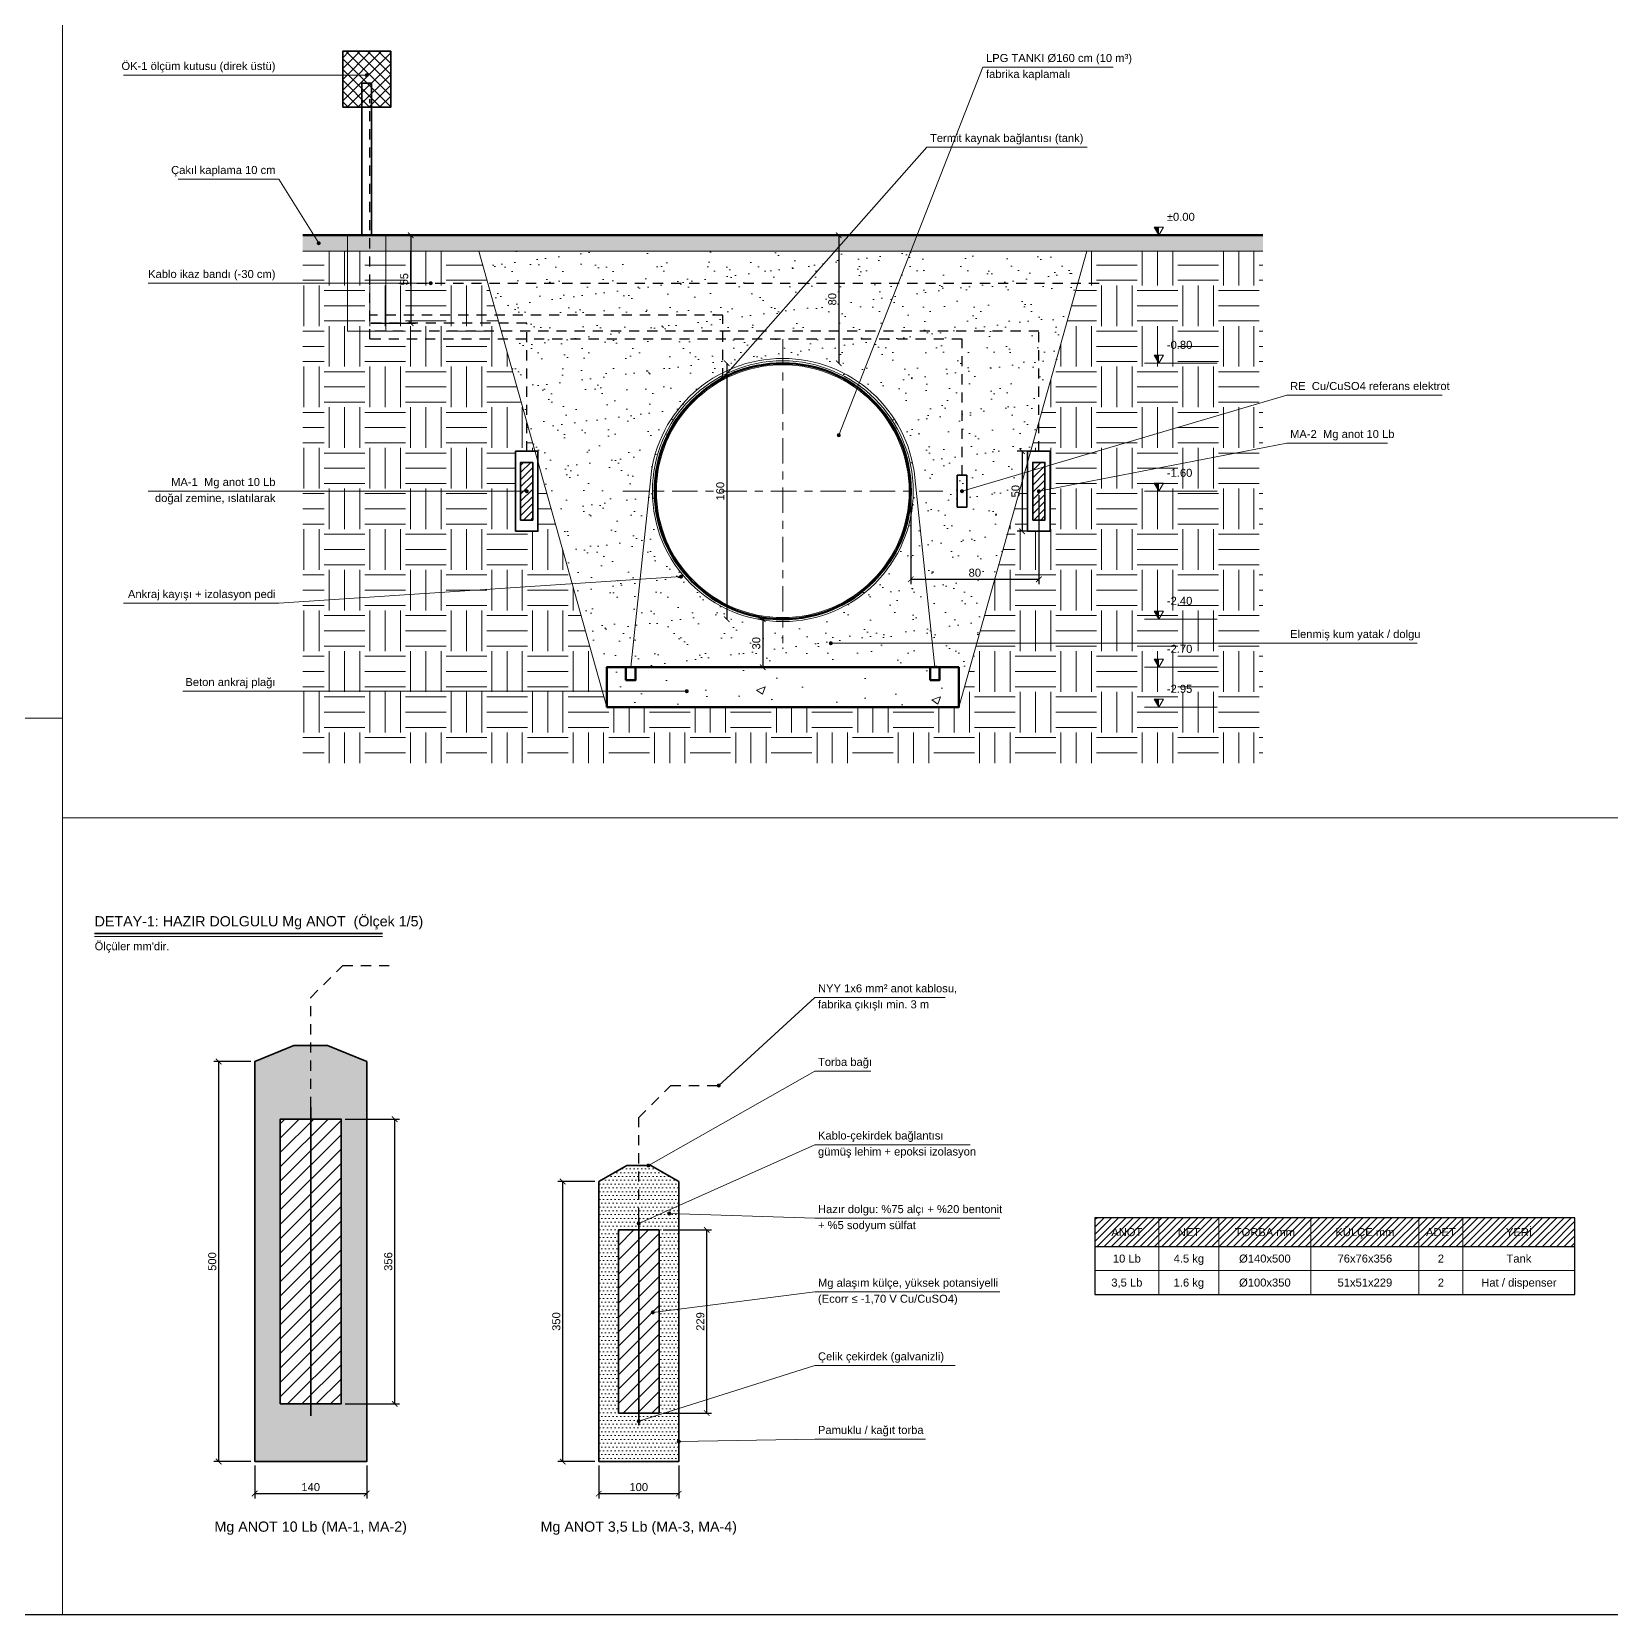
# Model space of a CAD drawing. Header units: metres. Extents: x -12 to 98, y -1 to 30.
# Drawn here: x 57.81 to 77.55, y -0.71 to 19.07 of the extents above; entities that cross this region are included whole.
import ezdxf
from ezdxf.enums import TextEntityAlignment as Align

# ---------------------------------------------------------------- set-up
doc = ezdxf.new("R2010")
doc.units = ezdxf.units.M
doc.header["$LTSCALE"] = 0.2
doc.linetypes.add('CENTER2', pattern=[2.541, 1.587, -0.318, 0.318, -0.318])
doc.linetypes.add('DASHED2', pattern=[0.762, 0.635, -0.127])
for name, color, linetype, lineweight in [('ANTET-INCE', 8, 'Continuous', 18), ('BALON', 7, 'Continuous', 18), ('BASLIK', 7, 'Continuous', 35), ('DETAY', 7, 'Continuous', 35), ('DETAY-TARAMA', 8, 'Continuous', 9), ('EKSEN', 8, 'CENTER2', 13), ('KESIT', 7, 'Continuous', 50), ('KESIT-INCE', 8, 'Continuous', 18), ('KESIT-TARAMA', 8, 'Continuous', 9), ('KK-ANOT', 30, 'Continuous', 35), ('KK-KABLO', 5, 'DASHED2', 25), ('KK-OLCUM', 2, 'Continuous', 35), ('OLCU', 8, 'Continuous', 13), ('PAFTA', 7, 'Continuous', 70), ('TABLO', 7, 'Continuous', 25), ('TABLO-INCE', 8, 'Continuous', 13), ('YAZI', 7, 'Continuous', 18)]:
    doc.layers.add(name, color=color, linetype=linetype, lineweight=lineweight)
doc.styles.add('ARIAL', font='arial.ttf')
doc.dimstyles.new('KK25', dxfattribs={"dimtxt": 0.1, "dimasz": 0.07, "dimexe": 0.06, "dimexo": 0.05, "dimgap": 0.03, "dimtad": 1, "dimdec": 0, "dimlfac": 50, "dimtxsty": 'ARIAL', "dimblk": 'ARCHTICK', "dimcen": 2.5, "dimclrd": 8, "dimclre": 8, "dimclrt": 7, "dimazin": 3, "dimtfac": 1, "dimtmove": 0, "dimatfit": 3, "dimarcsym": 0})
doc.dimstyles.new('KK5', dxfattribs={"dimtxt": 0.1, "dimasz": 0.07, "dimexe": 0.06, "dimexo": 0.05, "dimgap": 0.03, "dimtad": 1, "dimdec": 0, "dimlfac": 100, "dimtxsty": 'ARIAL', "dimblk": 'ARCHTICK', "dimcen": 2.5, "dimclrd": 8, "dimclre": 8, "dimclrt": 7, "dimazin": 3, "dimtfac": 1, "dimtmove": 0, "dimatfit": 3, "dimarcsym": 0})
pattern_1 = [(45, (0, -5.37173), (-0.04490128, 0.04490128), [])]

# ---------------------------------------------------------------- blocks, each defined once
blk = doc.blocks.new('_ARCHTICK')
at = {"color": 0, "linetype": 'ByBlock', "const_width": 0.15}
blk.add_lwpolyline([(-0.5, -0.5), (0.5, 0.5)], dxfattribs=at)
blk = doc.blocks.new('*D9')
at = {"layer": 'Defpoints', "color": 0, "transparency": 16777216}
for p in [(67.9, 16.528), (67.9, 14.928), (67.9, 14.928)]:
    blk.add_point(p, dxfattribs=at)
at = {"layer": 'OLCU', "color": 8, "lineweight": -2, "transparency": 16777216}
for p, q in [((67.9, 16.528), (67.9, 14.928)), ((67.95, 16.528), (67.96, 16.528)), ((67.95, 14.928), (67.96, 14.928))]:
    blk.add_line(p, q, dxfattribs=at)
at = {"layer": 'OLCU', "color": 8, "lineweight": -2, "transparency": 16777216, "xscale": 0.07, "yscale": 0.07, "zscale": 0.07}
for p, rotation in [((67.9, 16.528), 90), ((67.9, 14.928), 270)]:
    blk.add_blockref('_ARCHTICK', p, dxfattribs=dict(at, rotation=rotation))
at = {"layer": 'OLCU', "color": 7, "transparency": 16777216, "insert": (67.819, 15.728), "char_height": 0.1, "attachment_point": 5, "rotation": 90, "style": 'ARIAL'}
blk.add_mtext('80', dxfattribs=at)
blk = doc.blocks.new('*D10')
at = {"layer": 'Defpoints', "color": 0, "transparency": 16777216}
for p in [(66.5, 14.928), (66.5, 11.728), (66.5, 11.728)]:
    blk.add_point(p, dxfattribs=at)
at = {"layer": 'OLCU', "color": 8, "lineweight": -2, "transparency": 16777216}
for p, q in [((66.5, 14.928), (66.5, 11.728)), ((66.55, 14.928), (66.56, 14.928)), ((66.55, 11.728), (66.56, 11.728))]:
    blk.add_line(p, q, dxfattribs=at)
at = {"layer": 'OLCU', "color": 8, "lineweight": -2, "transparency": 16777216, "xscale": 0.07, "yscale": 0.07, "zscale": 0.07}
for p, rotation in [((66.5, 14.928), 90), ((66.5, 11.728), 270)]:
    blk.add_blockref('_ARCHTICK', p, dxfattribs=dict(at, rotation=rotation))
at = {"layer": 'OLCU', "color": 7, "transparency": 16777216, "insert": (66.419, 13.328), "char_height": 0.1, "attachment_point": 5, "rotation": 90, "style": 'ARIAL'}
blk.add_mtext('160', dxfattribs=at)
blk = doc.blocks.new('*D11')
at = {"layer": 'Defpoints', "color": 0, "transparency": 16777216}
for p in [(67.2, 11.728), (66.95, 11.128), (67.2, 11.128)]:
    blk.add_point(p, dxfattribs=at)
at = {"layer": 'OLCU', "color": 8, "lineweight": -2, "transparency": 16777216}
for p, q in [((67.15, 11.728), (66.89, 11.728)), ((66.95, 11.728), (66.95, 11.128)), ((67.15, 11.128), (66.89, 11.128))]:
    blk.add_line(p, q, dxfattribs=at)
at = {"layer": 'OLCU', "color": 8, "lineweight": -2, "transparency": 16777216, "xscale": 0.07, "yscale": 0.07, "zscale": 0.07}
for p, rotation in [((66.95, 11.728), 90), ((66.95, 11.128), 270)]:
    blk.add_blockref('_ARCHTICK', p, dxfattribs=dict(at, rotation=rotation))
at = {"layer": 'OLCU', "color": 7, "transparency": 16777216, "insert": (66.869, 11.428), "char_height": 0.1, "attachment_point": 5, "rotation": 90, "style": 'ARIAL'}
blk.add_mtext('30', dxfattribs=at)
blk = doc.blocks.new('*D12')
at = {"layer": 'Defpoints', "color": 0, "transparency": 16777216}
for p in [(68.8, 13.328), (70.4, 13.328), (70.4, 12.228)]:
    blk.add_point(p, dxfattribs=at)
at = {"layer": 'OLCU', "color": 8, "lineweight": -2, "transparency": 16777216}
for p, q in [((68.8, 13.278), (68.8, 12.168)), ((70.4, 13.278), (70.4, 12.168)), ((68.8, 12.228), (70.4, 12.228))]:
    blk.add_line(p, q, dxfattribs=at)
at = {"layer": 'OLCU', "color": 8, "lineweight": -2, "transparency": 16777216, "xscale": 0.07, "yscale": 0.07, "zscale": 0.07, "rotation": 180}
blk.add_blockref('_ARCHTICK', (68.8, 12.228), dxfattribs=at)
at = {"layer": 'OLCU', "color": 8, "lineweight": -2, "transparency": 16777216, "xscale": 0.07, "yscale": 0.07, "zscale": 0.07}
blk.add_blockref('_ARCHTICK', (70.4, 12.228), dxfattribs=at)
at = {"layer": 'OLCU', "color": 7, "transparency": 16777216, "insert": (69.6, 12.309), "char_height": 0.1, "attachment_point": 5, "style": 'ARIAL'}
blk.add_mtext('80', dxfattribs=at)
blk = doc.blocks.new('*D13')
at = {"layer": 'Defpoints', "color": 0, "transparency": 16777216}
for p in [(70.54, 13.828), (70.19, 12.828), (70.54, 12.828)]:
    blk.add_point(p, dxfattribs=at)
at = {"layer": 'OLCU', "color": 8, "lineweight": -2, "transparency": 16777216}
for p, q in [((70.49, 13.828), (70.13, 13.828)), ((70.19, 13.828), (70.19, 12.828)), ((70.49, 12.828), (70.13, 12.828))]:
    blk.add_line(p, q, dxfattribs=at)
at = {"layer": 'OLCU', "color": 8, "lineweight": -2, "transparency": 16777216, "xscale": 0.07, "yscale": 0.07, "zscale": 0.07}
for p, rotation in [((70.19, 13.828), 90), ((70.19, 12.828), 270)]:
    blk.add_blockref('_ARCHTICK', p, dxfattribs=dict(at, rotation=rotation))
at = {"layer": 'OLCU', "color": 7, "transparency": 16777216, "insert": (70.109, 13.328), "char_height": 0.1, "attachment_point": 5, "rotation": 90, "style": 'ARIAL'}
blk.add_mtext('50', dxfattribs=at)
blk = doc.blocks.new('*D14')
at = {"layer": 'Defpoints', "color": 0, "transparency": 16777216}
for p in [(62, 16.528), (62, 15.428), (62.55, 15.428)]:
    blk.add_point(p, dxfattribs=at)
at = {"layer": 'OLCU', "color": 8, "lineweight": -2, "transparency": 16777216}
for p, q in [((62.05, 16.528), (62.61, 16.528)), ((62.55, 16.528), (62.55, 15.428)), ((62.05, 15.428), (62.61, 15.428))]:
    blk.add_line(p, q, dxfattribs=at)
at = {"layer": 'OLCU', "color": 8, "lineweight": -2, "transparency": 16777216, "xscale": 0.07, "yscale": 0.07, "zscale": 0.07}
for p, rotation in [((62.55, 16.528), 90), ((62.55, 15.428), 270)]:
    blk.add_blockref('_ARCHTICK', p, dxfattribs=dict(at, rotation=rotation))
at = {"layer": 'OLCU', "color": 7, "transparency": 16777216, "insert": (62.469, 15.978), "char_height": 0.1, "attachment_point": 5, "rotation": 90, "style": 'ARIAL'}
blk.add_mtext('55', dxfattribs=at)

msp = doc.modelspace()

# ---------------------------------------------------------------- hatches: boundary and pattern name
at = {"layer": 'BALON'}
h = msp.add_hatch(color=7, dxfattribs=at)
h.dxf.hatch_style = 1
edge = h.paths.add_edge_path()
edge.add_arc((62, 18.5283), 0.025, 0, 360)
h = msp.add_hatch(color=7, dxfattribs=at)
h.dxf.hatch_style = 1
edge = h.paths.add_edge_path()
edge.add_arc((61.4, 16.4283), 0.025, 0, 360)
h = msp.add_hatch(color=7, dxfattribs=at)
h.dxf.hatch_style = 1
edge = h.paths.add_edge_path()
edge.add_arc((62.8, 15.9283), 0.025, 0, 360)
h = msp.add_hatch(color=7, dxfattribs=at)
h.dxf.hatch_style = 1
edge = h.paths.add_edge_path()
edge.add_arc((66.4488, 14.741), 0.025, 0, 360)
h = msp.add_hatch(color=7, dxfattribs=at)
h.dxf.hatch_style = 1
edge = h.paths.add_edge_path()
edge.add_arc((67.9, 14.0283), 0.025, 0, 360)
h = msp.add_hatch(color=7, dxfattribs=at)
h.dxf.hatch_style = 1
edge = h.paths.add_edge_path()
edge.add_arc((64, 13.3283), 0.025, 0, 360)
h = msp.add_hatch(color=7, dxfattribs=at)
h.dxf.hatch_style = 1
edge = h.paths.add_edge_path()
edge.add_arc((69.44, 13.3283), 0.025, 0, 360)
h = msp.add_hatch(color=7, dxfattribs=at)
h.dxf.hatch_style = 1
edge = h.paths.add_edge_path()
edge.add_arc((70.4, 13.3283), 0.025, 0, 360)
h = msp.add_hatch(color=7, dxfattribs=at)
h.dxf.hatch_style = 1
edge = h.paths.add_edge_path()
edge.add_arc((65.928, 12.2603), 0.025, 0, 360)
h = msp.add_hatch(color=7, dxfattribs=at)
h.dxf.hatch_style = 1
edge = h.paths.add_edge_path()
edge.add_arc((67.8, 11.4283), 0.025, 0, 360)
h = msp.add_hatch(color=7, dxfattribs=at)
h.dxf.hatch_style = 1
edge = h.paths.add_edge_path()
edge.add_arc((66, 10.8283), 0.025, 0, 360)
h = msp.add_hatch(color=7, dxfattribs=at)
h.dxf.hatch_style = 1
edge = h.paths.add_edge_path()
edge.add_arc((66.4, 5.9), 0.025, 0, 360)
h = msp.add_hatch(color=7, dxfattribs=at)
h.dxf.hatch_style = 1
edge = h.paths.add_edge_path()
edge.add_arc((65.52, 4.9), 0.025, 0, 360)
h = msp.add_hatch(color=7, dxfattribs=at)
h.dxf.hatch_style = 1
edge = h.paths.add_edge_path()
edge.add_arc((65.4, 4.175), 0.025, 0, 360)
h = msp.add_hatch(color=7, dxfattribs=at)
h.dxf.hatch_style = 1
edge = h.paths.add_edge_path()
edge.add_arc((65.78, 4.3), 0.025, 0, 360)
h = msp.add_hatch(color=7, dxfattribs=at)
h.dxf.hatch_style = 1
edge = h.paths.add_edge_path()
edge.add_arc((65.575, 3.0645), 0.025, 0, 360)
h = msp.add_hatch(color=7, dxfattribs=at)
h.dxf.hatch_style = 1
edge = h.paths.add_edge_path()
edge.add_arc((65.4, 1.705), 0.025, 0, 360)
h = msp.add_hatch(color=7, dxfattribs=at)
h.dxf.hatch_style = 1
edge = h.paths.add_edge_path()
edge.add_arc((65.9, 1.45), 0.025, 0, 360)
at = {"layer": 'DETAY-TARAMA'}
h = msp.add_hatch(dxfattribs=at)
h.set_pattern_fill('DOTS', color=256, scale=0.03)
h.paths.add_polyline_path([(60.6, 1.2), (62, 1.2), (62, 6.2), (61.51, 6.4), (61.09, 6.4), (60.6, 6.2)])
h.paths.add_polyline_path([(60.92, 1.92), (61.68, 1.92), (61.68, 5.48), (60.92, 5.48)])
h = msp.add_hatch(dxfattribs=at)
h.set_pattern_fill('DOTS', color=256, scale=0.03)
h.paths.add_polyline_path([(64.9, 1.2), (65.9, 1.2), (65.9, 4.7), (65.55, 4.9), (65.25, 4.9), (64.9, 4.7)])
h.paths.add_polyline_path([(65.145, 1.805), (65.655, 1.805), (65.655, 4.095), (65.145, 4.095)])
at = {"layer": 'KESIT-INCE'}
h = msp.add_hatch(color=256, dxfattribs=at)
h.dxf.hatch_style = 1
h.paths.add_polyline_path([(71.9, 16.5283), (71.84, 16.6283), (71.9, 16.6283)])
h = msp.add_hatch(color=256, dxfattribs=at)
h.dxf.hatch_style = 1
h.paths.add_polyline_path([(71.9, 14.9283), (71.84, 15.0283), (71.9, 15.0283)])
h = msp.add_hatch(color=256, dxfattribs=at)
h.dxf.hatch_style = 1
h.paths.add_polyline_path([(71.9, 13.3283), (71.84, 13.4283), (71.9, 13.4283)])
h = msp.add_hatch(color=256, dxfattribs=at)
h.dxf.hatch_style = 1
h.paths.add_polyline_path([(71.9, 11.7283), (71.84, 11.8283), (71.9, 11.8283)])
h = msp.add_hatch(color=256, dxfattribs=at)
h.dxf.hatch_style = 1
h.paths.add_polyline_path([(71.9, 11.1283), (71.84, 11.2283), (71.9, 11.2283)])
h = msp.add_hatch(color=256, dxfattribs=at)
h.dxf.hatch_style = 1
h.paths.add_polyline_path([(71.9, 10.6283), (71.84, 10.7283), (71.9, 10.7283)])
at = {"layer": 'KESIT-TARAMA'}
h = msp.add_hatch(dxfattribs=at)
h.set_pattern_fill('GRAVEL', color=256, scale=0.015)
h.set_pattern_definition([(228.012788, (0.27432, -4.99073), (-3.048, -3.429), [0.0512582, -5.0745725]), (184.96974, (0.24003, -5.028831), (4.5719999982, 0.3810000217), [0.0879607, -8.7081073]), (132.510447, (0.1524, -5.036451), (3.8100000016, -4.1909999985), [0.0620222, -6.1402084]), (267.27369, (0.00381, -5.131701), (0.381000001, 7.62), [0.0801007, -7.9299656]), (292.833654, (0, -5.211711), (-1.905, 4.572), [0.078545, -7.7759712]), (357.27369, (0.03048, -5.284101), (-7.62, 0.381000001), [0.0801007, -7.9299656]), (37.69424, (0.11049, -5.287911), (-4.9529999998, -3.8100000003), [0.105929, -10.4869673]), (72.255328, (0.19431, -5.223141), (2.6670000007, 8.3819999998), [0.100008, -9.9007885]), (121.429566, (0.22479, -5.127891), (-3.0480000004, 4.9529999997), [0.080372, -7.9568319]), (175.23636, (0.18288, -5.05931), (4.191, -0.381000001), [0.091757, -4.4960905]), (222.397438, (0.09144, -5.051691), (-4.5719999999, -4.1910000002), [0.1186617, -11.7475159]), (138.814075, (0.381, -5.13551), (-2.667, 2.286), [0.0405007, -4.0095849]), (171.469234, (0.35052, -5.108841), (4.953, -0.761999999), [0.0770523, -7.6281958]), (225, (0.27432, -5.0974), (0, -0.381), [0.0538814, -0.484934]), (203.19859, (0.24765, -5.05169), (1.905, 0.762), [0.0290162, -2.8725934]), (291.80141, (0.22098, -5.06312), (-0.381, 1.143), [0.0410348, -2.010713]), (30.96376, (0.23622, -5.10122), (1.143, 0.762), [0.066648, -2.1549447]), (161.56505, (0.29337, -5.06693), (0.762, -0.381), [0.048193, -1.1566347]), (16.38954, (0, -5.063121), (3.81, 1.143), [0.0675132, -6.683824]), (70.346176, (0.06477, -5.04407), (-1.524, -4.191), [0.0566398, -5.6073324]), (293.19859, (0.29337, -4.99073), (-0.762, 1.905), [0.058032, -2.8435775]), (343.61046, (0.31623, -5.044071), (-3.81, 1.143), [0.0675132, -6.683824]), (339.443955, (0, -5.29934), (-1.905, 0.762), [0.0651053, -3.1901601]), (294.77514, (0.06096, -5.3222), (-1.905000002, 4.190999999), [0.0545508, -5.400539]), (66.80141, (0.29718, -5.37173), (0.762, 1.905), [0.058032, -2.8435775]), (17.354025, (0.32004, -5.318391), (-4.953, -1.524), [0.0638674, -6.3228564]), (69.443955, (0.11049, -5.37173), (-0.762, -1.905), [0.0325526, -3.2227128]), (101.30993, (0.27432, -5.37173), (-0.381, 1.524), [0.0194272, -1.9232992]), (165.96376, (0.27051, -5.35268), (1.143, -0.381), [0.078545, -1.4923582]), (186.009006, (0.19431, -5.333631), (3.81, 0.381), [0.07279, -7.2062047]), (303.69007, (0.23622, -5.13551), (-0.381, 0.762), [0.0549486, -1.3187665]), (353.157227, (0.2667, -5.181231), (6.477, -0.7619999997), [0.0959335, -9.4974014]), (60.945396, (0.36195, -5.19266), (-1.524, -2.667), [0.0392262, -3.8834088]), (90, (0.381, -5.15837), (-0.381, 0.381), [0.02286, -0.35814]), (120.256437, (0.18669, -5.3222), (1.524, -2.667), [0.05293, -5.2400911]), (48.012787, (0.16002, -5.27648), (3.048, 3.429), [0.1025164, -5.0233143]), (0, (0.2286, -5.2003), (0.381, 0.381), [0.09906, -0.28194]), (325.304846, (0.32766, -5.200281), (3.8100000014, -2.666999998), [0.0602414, -5.9638975]), (254.054604, (0.37719, -5.23457), (-0.381, -1.524), [0.0554744, -2.7182475]), (207.645975, (0.36195, -5.287911), (-7.2390000003, -3.8099999995), [0.0903218, -8.9418697]), (175.426079, (0.28194, -5.329821), (-4.953, 0.381), [0.0955544, -9.459877])])
h.paths.add_polyline_path([(61.2, 16.5283), (73.2, 16.5283), (73.2, 16.3283), (61.2, 16.3283)])
h = msp.add_hatch(dxfattribs=at)
h.set_pattern_fill('EARTH', color=256, scale=0.08)
h.set_pattern_definition([(0, (0, -5.37173), (0.508, 0.508), [0.508, -0.508]), (0, (0, -5.18123), (0.508, 0.508), [0.508, -0.508]), (0, (0, -4.99073), (0.508, 0.508), [0.508, -0.508]), (90, (0.0635, -4.92723), (-0.508, 0.508), [0.508, -0.508]), (90, (0.254, -4.92723), (-0.508, 0.508), [0.508, -0.508]), (90, (0.4445, -4.92723), (-0.508, 0.508), [0.508, -0.508])])
h.paths.add_polyline_path([(61.2, 16.3283), (73.2, 16.3283), (73.2, 9.9283), (61.2, 9.9283)])
h.paths.add_polyline_path([(65, 10.6283), (69.4, 10.6283), (71, 16.3283), (63.4, 16.3283)])
h.paths.add_polyline_path([(63.86, 12.8283), (64.14, 12.8283), (64.14, 13.8283), (63.86, 13.8283)])
h.paths.add_polyline_path([(70.26, 12.8283), (70.54, 12.8283), (70.54, 13.8283), (70.26, 13.8283)])
h = msp.add_hatch(dxfattribs=at)
h.set_pattern_fill('AR-SAND', color=256, scale=0.008)
h.set_pattern_definition([(37.5, (0, -5.37173), (-0.0128003, 0.3915306), [0, -0.308864, 0, -0.34544, 0, -0.3302]), (7.5, (0, -5.37173), (0.3596186, 0.57346), [0, -0.166624, 0, -0.278384, 0, -0.10668]), (327.5, (-0.24994, -5.37173), (0.6327939, 0.0011497), [0, -0.1016, 0, -0.36576, 0, -0.47752]), (317.5, (-0.24994, -5.37173), (0.610845, 0.1783435), [0, -0.0508, 0, -0.239776, 0, -0.27432])])
h.paths.add_polyline_path([(64.8596, 11.1283), (69.5404, 11.1283), (71, 16.3283), (63.4, 16.3283)])
edge = h.paths.add_edge_path()
edge.add_arc((67.2, 13.3283), 1.6, 0, 360)
h = msp.add_hatch(dxfattribs=at)
h.set_pattern_fill('AR-CONC', color=256, scale=0.006)
h.set_pattern_definition([(50, (0, -5.3717), (1.093108, -0.095635), [0.1143, -1.2573]), (355, (0, -5.3717), (-0.21146, 1.146341), [0.09144, -1.005844]), (100.4514, (0.0911, -5.3797), (0.881647, 1.050707), [0.09714, -1.068541]), (46.1842, (0, -5.0669), (1.626474, -0.252254), [0.17145, -1.88595]), (96.6356, (0.1355, -5.088), (1.424425, 1.484557), [0.14571, -1.602814]), (351.1842, (0, -5.067), (1.424425, 1.484557), [0.13716, -1.50876]), (21, (0.1524, -5.1431), (0.909686, -0.613591), [0.1143, -1.2573]), (326, (0.1524, -5.1431), (0.370812, 1.105128), [0.09144, -1.00584]), (71.4514, (0.2282, -5.1943), (1.280499, 0.491537), [0.09714, -1.06854]), (37.5, (0, -5.37173), (0.0185316, 0.5073302), [0, -0.993648, 0, -1.02108, 0, -1.00965]), (7.5, (0, -5.37173), (0.400918, 0.6010834), [0, -0.582168, 0, -0.970788, 0, -0.38481]), (327.5, (-0.33985, -5.37173), (0.8135436, -0.0343725), [0, -0.381, 0, -1.18872, 0, -1.57734]), (317.5, (-0.49225, -5.3717), (0.888775, 0.152559), [0, -0.4953, 0, -0.789432, 0, -1.12014])])
h.paths.add_polyline_path([(65, 10.6283), (69.4, 10.6283), (69.4, 11.1283), (65, 11.1283)])
at = {"layer": 'KK-ANOT'}
h = msp.add_hatch(dxfattribs=at)
h.set_pattern_fill('ANSI31', color=256, scale=0.02)
h.set_pattern_definition(pattern_1)
h.paths.add_polyline_path([(63.924, 12.9683), (64.076, 12.9683), (64.076, 13.6883), (63.924, 13.6883)])
h = msp.add_hatch(dxfattribs=at)
h.set_pattern_fill('ANSI31', color=256, scale=0.02)
h.set_pattern_definition(pattern_1)
h.paths.add_polyline_path([(70.324, 12.9683), (70.476, 12.9683), (70.476, 13.6883), (70.324, 13.6883)])
h = msp.add_hatch(dxfattribs=at)
h.set_pattern_fill('ANSI31', color=256, scale=0.04)
h.paths.add_polyline_path([(60.92, 1.92), (61.68, 1.92), (61.68, 5.48), (60.92, 5.48)])
h = msp.add_hatch(dxfattribs=at)
h.set_pattern_fill('ANSI31', color=256, scale=0.04)
h.paths.add_polyline_path([(65.145, 1.805), (65.655, 1.805), (65.655, 4.095), (65.145, 4.095)])
at = {"layer": 'KK-OLCUM'}
h = msp.add_hatch(dxfattribs=at)
h.set_pattern_fill('ANSI37', color=256, scale=0.03)
h.set_pattern_definition([(45, (0, -5.37173), (-0.06735192, 0.06735192), []), (135, (0, -5.37173), (-0.06735192, -0.06735192), [])])
h.paths.add_polyline_path([(61.7, 18.1283), (62.3, 18.1283), (62.3, 18.8283), (61.7, 18.8283)])
at = {"layer": 'TABLO-INCE'}
h = msp.add_hatch(dxfattribs=at)
h.set_pattern_fill('ANSI31', color=256, scale=0.02)
h.set_pattern_definition([(45, (0, -6.80286), (-0.04490128, 0.04490128), [])])
h.paths.add_polyline_path([(71.1, 3.8871), (77.1, 3.8871), (77.1, 4.2471), (71.1, 4.2471)])

# ---------------------------------------------------------------- linework, layer by layer
at = {"layer": 'ANTET-INCE'}
for points in [[(58.2, -0.71), (58.2, 30.3907)], [(39.9, 10.4932), (58.2, 10.4932)], [(58.2, 9.2448), (78.2, 9.2448)]]:
    msp.add_lwpolyline(points, dxfattribs=at)
at = {"layer": 'BALON'}
for points in [[(67.9, 14.0283), (69.7, 18.6283), (71.33, 18.6283)], [(62, 18.5283), (60.9, 18.5283), (58.96, 18.5283)], [(66.4488, 14.741), (69, 17.6283), (71.002, 17.6283)], [(61.4, 16.4283), (60.9, 17.2283), (59.642, 17.2283)], [(62.8, 15.9283), (60.9, 15.9283), (59.27, 15.9283)], [(69.44, 13.3283), (73.5, 14.5283), (75.44, 14.5283)], [(70.4, 13.3283), (73.5, 13.9283), (74.758, 13.9283)], [(64, 13.3283), (60.9, 13.3283), (59.27, 13.3283)], [(65.928, 12.2603), (60.9, 11.9283), (58.96, 11.9283)], [(67.8, 11.4283), (73.5, 11.4283), (75.13, 11.4283)], [(66, 10.8283), (60.9, 10.8283), (59.704, 10.8283)], [(66.4, 5.9), (67.6, 7), (69.23, 7)], [(65.52, 4.9), (67.6, 6.08), (68.3, 6.08)], [(65.4, 4.175), (67.6, 5.16), (69.54, 5.16)], [(65.78, 4.3), (67.6, 4.24), (69.912, 4.24)], [(65.575, 3.0645), (67.6, 3.32), (69.912, 3.32)], [(65.4, 1.705), (67.6, 2.4), (69.354, 2.4)], [(65.9, 1.45), (67.6, 1.48), (68.982, 1.48)]]:
    msp.add_lwpolyline(points, dxfattribs=at)
at = {"layer": 'BASLIK'}
msp.add_lwpolyline([(58.6, 7.8011), (62.1992, 7.8011)], dxfattribs=at)
at = {"layer": 'DETAY'}
for points in [[(60.6, 1.2), (62, 1.2), (62, 6.2), (61.51, 6.4), (61.09, 6.4), (60.6, 6.2)], [(64.9, 1.2), (65.9, 1.2), (65.9, 4.7), (65.55, 4.9), (65.25, 4.9), (64.9, 4.7)]]:
    msp.add_lwpolyline(points, close=True, dxfattribs=at)
for points in [[(61.18, 6.4), (61.42, 6.4)], [(61.3, 1.77), (61.3, 5.63)], [(65.28, 4.9), (65.52, 4.9)], [(65.4, 1.655), (65.4, 4.245)]]:
    msp.add_lwpolyline(points, dxfattribs=at)
at = {"layer": 'EKSEN'}
for points in [[(67.2, 15.2283), (67.2, 11.4283)], [(65.2, 13.3283), (69.2, 13.3283)]]:
    msp.add_lwpolyline(points, dxfattribs=at)
at = {"layer": 'KESIT'}
msp.add_lwpolyline([(61.2, 16.5283), (73.2, 16.5283)], dxfattribs=at)
for points in [[(65, 10.6283), (69.4, 10.6283), (69.4, 11.1283), (65, 11.1283)], [(65.24, 10.9683), (65.36, 10.9683), (65.36, 11.1283), (65.24, 11.1283)], [(69.04, 10.9683), (69.16, 10.9683), (69.16, 11.1283), (69.04, 11.1283)]]:
    msp.add_lwpolyline(points, close=True, dxfattribs=at)
msp.add_circle((67.2, 13.3283), 1.6, dxfattribs=at)
at = {"layer": 'KESIT-INCE'}
for points in [[(71.9, 16.5283), (71.84, 16.6283), (71.96, 16.6283)], [(61.76, 15.3283), (62.24, 15.3283), (62.24, 16.5283), (61.76, 16.5283)], [(65, 10.6283), (69.4, 10.6283), (71, 16.3283), (63.4, 16.3283)], [(71.9, 14.9283), (71.84, 15.0283), (71.96, 15.0283)], [(71.9, 13.3283), (71.84, 13.4283), (71.96, 13.4283)], [(71.9, 11.7283), (71.84, 11.8283), (71.96, 11.8283)], [(71.9, 11.1283), (71.84, 11.2283), (71.96, 11.2283)], [(71.9, 10.6283), (71.84, 10.7283), (71.96, 10.7283)]]:
    msp.add_lwpolyline(points, close=True, dxfattribs=at)
for points in [[(71.72, 16.5283), (72.63, 16.5283)], [(61.2, 16.3283), (73.2, 16.3283)], [(71.72, 14.9283), (72.63, 14.9283)], [(71.72, 13.3283), (72.63, 13.3283)], [(71.72, 11.7283), (72.63, 11.7283)], [(71.72, 11.1283), (72.63, 11.1283)], [(71.72, 10.6283), (72.63, 10.6283)]]:
    msp.add_lwpolyline(points, dxfattribs=at)
msp.add_lwpolyline([(65.3, 11.1283), (65.5491, 13.5015, -0.9005448), (68.8509, 13.5015), (69.1, 11.1283)], format="xyb", dxfattribs=at)
for radius in [1.63, 1.58]:
    msp.add_circle((67.2, 13.3283), radius, dxfattribs=at)
at = {"layer": 'KK-ANOT'}
for points in [[(63.86, 12.8283), (64.14, 12.8283), (64.14, 13.8283), (63.86, 13.8283)], [(63.924, 12.9683), (64.076, 12.9683), (64.076, 13.6883), (63.924, 13.6883)], [(70.26, 12.8283), (70.54, 12.8283), (70.54, 13.8283), (70.26, 13.8283)], [(70.324, 12.9683), (70.476, 12.9683), (70.476, 13.6883), (70.324, 13.6883)], [(60.92, 1.92), (61.68, 1.92), (61.68, 5.48), (60.92, 5.48)], [(65.145, 1.805), (65.655, 1.805), (65.655, 4.095), (65.145, 4.095)]]:
    msp.add_lwpolyline(points, close=True, dxfattribs=at)
at = {"layer": 'KK-KABLO'}
for points in [[(62.04, 15.2283), (62.04, 18.2283)], [(66.4488, 14.741), (66.4488, 15.5283), (62.04, 15.5283)], [(64, 13.8283), (64, 15.4283), (62.04, 15.4283)], [(70.4, 13.8283), (70.4, 15.3283), (62.04, 15.3283)], [(69.44, 13.5283), (69.44, 15.2283), (62.04, 15.2283)], [(61.3, 5.63), (61.3, 7), (61.7, 7.4), (62.3, 7.4)], [(65.4, 4.245), (65.4, 5.5), (65.8, 5.9), (66.4, 5.9)]]:
    msp.add_lwpolyline(points, dxfattribs=at)
at = {"layer": 'KK-KABLO', "color": 2}
msp.add_lwpolyline([(62.4, 15.9283), (71.2, 15.9283)], dxfattribs=at)
at = {"layer": 'KK-OLCUM'}
for points in [[(61.7, 18.1283), (62.3, 18.1283), (62.3, 18.8283), (61.7, 18.8283)], [(61.94, 16.5283), (62.06, 16.5283), (62.06, 18.4283), (61.94, 18.4283)], [(69.38, 13.1283), (69.5, 13.1283), (69.5, 13.5283), (69.38, 13.5283)]]:
    msp.add_lwpolyline(points, close=True, dxfattribs=at)
at = {"layer": 'PAFTA', "lineweight": 25}
msp.add_lwpolyline([(-12.26, -0.71), (97.6, -0.71), (97.6, 30.3907), (-12.26, 30.3907)], close=True, dxfattribs=at)
at = {"layer": 'TABLO'}
for points in [[(71.1, 3.8871), (77.1, 3.8871), (77.1, 4.2471), (71.1, 4.2471)], [(71.1, 3.2871), (77.1, 3.2871), (77.1, 4.2471), (71.1, 4.2471)]]:
    msp.add_lwpolyline(points, close=True, dxfattribs=at)
at = {"layer": 'TABLO-INCE'}
for points in [[(71.9, 3.2871), (71.9, 4.2471)], [(72.65, 3.2871), (72.65, 4.2471)], [(73.8, 3.2871), (73.8, 4.2471)], [(75.15, 3.2871), (75.15, 4.2471)], [(75.7, 3.2871), (75.7, 4.2471)], [(71.1, 3.5871), (77.1, 3.5871)], [(71.1, 3.2871), (77.1, 3.2871)]]:
    msp.add_lwpolyline(points, dxfattribs=at)
at = {"layer": 'YAZI'}
msp.add_lwpolyline([(58.6, 7.7611), (62.1992, 7.7611)], dxfattribs=at)

# ---------------------------------------------------------------- texts
at = {"layer": 'BASLIK', "style": 'ARIAL'}
msp.add_text('DETAY-1: HAZIR DOLGULU Mg ANOT  (Ölçek 1/5)', height=0.1275, dxfattribs=at).set_placement((58.6, 7.8511), align=Align.BOTTOM_LEFT)
at = {"layer": 'YAZI', "style": 'ARIAL'}
for s, p in [('LPG TANKI Ø160 cm (10 m³)', (69.74, 18.6633)), ('Termit kaynak bağlantısı (tank)', (69.04, 17.6633)), ('±0.00', (72, 16.6783)), ('-0.80', (72, 15.0783)), ('RE  Cu/CuSO4 referans elektrot', (73.54, 14.5633)), ('MA-2  Mg anot 10 Lb', (73.54, 13.9633)), ('-1.60', (72, 13.4783)), ('-2.40', (72, 11.8783)), ('Elenmiş kum yatak / dolgu', (73.54, 11.4633)), ('-2.70', (72, 11.2783)), ('-2.95', (72, 10.7783)), ('NYY 1x6 mm² anot kablosu,', (67.64, 7.035)), ('Torba bağı', (67.64, 6.115)), ('Kablo-çekirdek bağlantısı', (67.64, 5.195)), ('Hazır dolgu: %75 alçı + %20 bentonit', (67.64, 4.275)), ('Mg alaşım külçe, yüksek potansiyelli', (67.64, 3.355)), ('Çelik çekirdek (galvanizli)', (67.64, 2.435)), ('Pamuklu / kağıt torba', (67.64, 1.515))]:
    msp.add_text(s, height=0.1, dxfattribs=at).set_placement(p, align=Align.BOTTOM_LEFT)
for s, p in [('ÖK-1 ölçüm kutusu (direk üstü)', (60.86, 18.5633)), ('Çakıl kaplama 10 cm', (60.86, 17.2633)), ('Kablo ikaz bandı (-30 cm)', (60.86, 15.9633)), ('MA-1  Mg anot 10 Lb', (60.86, 13.3633)), ('Ankraj kayışı + izolasyon pedi', (60.86, 11.9633)), ('Beton ankraj plağı', (60.86, 10.8633))]:
    msp.add_text(s, height=0.1, dxfattribs=at).set_placement(p, align=Align.BOTTOM_RIGHT)
for s, p in [('fabrika kaplamalı', (69.74, 18.5933)), ("Ölçüler mm'dir.", (58.6, 7.6911)), ('fabrika çıkışlı min. 3 m', (67.64, 6.965)), ('gümüş lehim + epoksi izolasyon', (67.64, 5.125)), ('+ %5 sodyum sülfat', (67.64, 4.205)), ('(Ecorr ≤ -1,70 V Cu/CuSO4)', (67.64, 3.285))]:
    msp.add_text(s, height=0.1, dxfattribs=at).set_placement(p, align=Align.TOP_LEFT)
msp.add_text('doğal zemine, ıslatılarak', height=0.1, dxfattribs=at).set_placement((60.86, 13.2933), align=Align.TOP_RIGHT)
for s, p in [('ANOT', (71.5, 4.0671)), ('NET', (72.275, 4.0671)), ('TORBA mm', (73.225, 4.0671)), ('KÜLÇE mm', (74.475, 4.0671)), ('ADET', (75.425, 4.0671)), ('YERİ', (76.4, 4.0671)), ('10 Lb', (71.5, 3.7371)), ('4.5 kg', (72.275, 3.7371)), ('Ø140x500', (73.225, 3.7371)), ('76x76x356', (74.475, 3.7371)), ('2', (75.425, 3.7371)), ('Tank', (76.4, 3.7371)), ('3,5 Lb', (71.5, 3.4371)), ('1.6 kg', (72.275, 3.4371)), ('Ø100x350', (73.225, 3.4371)), ('51x51x229', (74.475, 3.4371)), ('2', (75.425, 3.4371)), ('Hat / dispenser', (76.4, 3.4371))]:
    msp.add_text(s, height=0.1, dxfattribs=at).set_placement(p, align=Align.MIDDLE_CENTER)
for s, p in [('Mg ANOT 10 Lb (MA-1, MA-2)', (61.3, 0.45)), ('Mg ANOT 3,5 Lb (MA-3, MA-4)', (65.4, 0.45))]:
    msp.add_text(s, height=0.1275, dxfattribs=at).set_placement(p, align=Align.TOP_CENTER)

# ---------------------------------------------------------------- dimensions: what is measured, and where the dimension line sits
at = {"layer": 'OLCU'}
for base, p1, p2, picture, middle in [((62.55, 15.4283), (62, 16.5283), (62, 15.4283), '*D14', (62.4691, 15.9783)), ((67.9001, 14.9283), (67.9, 16.5283), (67.9, 14.9283), '*D9', (67.819, 15.7283)), ((66.5001, 11.7283), (66.5, 14.9283), (66.5, 11.7283), '*D10', (66.419, 13.3283)), ((70.19, 12.8283), (70.54, 13.8283), (70.54, 12.8283), '*D13', (70.1089, 13.3283)), ((66.95, 11.1283), (67.2, 11.7283), (67.2, 11.1283), '*D11', (66.8689, 11.4283))]:
    dim = msp.add_linear_dim(base=base, p1=p1, p2=p2, angle=270, dimstyle='KK25', dxfattribs=at)
    dim.commit()
    dim.dimension.update_dxf_attribs({"geometry": picture, "text_midpoint": middle})
dim = msp.add_linear_dim(base=(70.4, 12.2283), p1=(68.8, 13.3283), p2=(70.4, 13.3283), dimstyle='KK25', dxfattribs=at)
dim.commit()
dim.dimension.update_dxf_attribs({"geometry": '*D12', "text_midpoint": (69.6, 12.3093)})
for base, p1, p2 in [((60.15, 1.2), (60.6, 1.2), (60.6, 6.2)), ((62.35, 1.92), (61.68, 1.92), (61.68, 5.48)), ((64.45, 1.2), (64.9, 1.2), (64.9, 4.7)), ((66.25, 1.805), (65.655, 1.805), (65.655, 4.095))]:
    msp.add_linear_dim(base=base, p1=p1, p2=p2, angle=90, dimstyle='KK5', dxfattribs=at).render()
for base, p1, p2 in [((60.6, 0.8), (60.6, 1.2), (62, 1.2)), ((64.9, 0.8), (64.9, 1.2), (65.9, 1.2))]:
    msp.add_linear_dim(base=base, p1=p1, p2=p2, dimstyle='KK5', dxfattribs=at).render()

doc.saveas('drawing.dxf')
